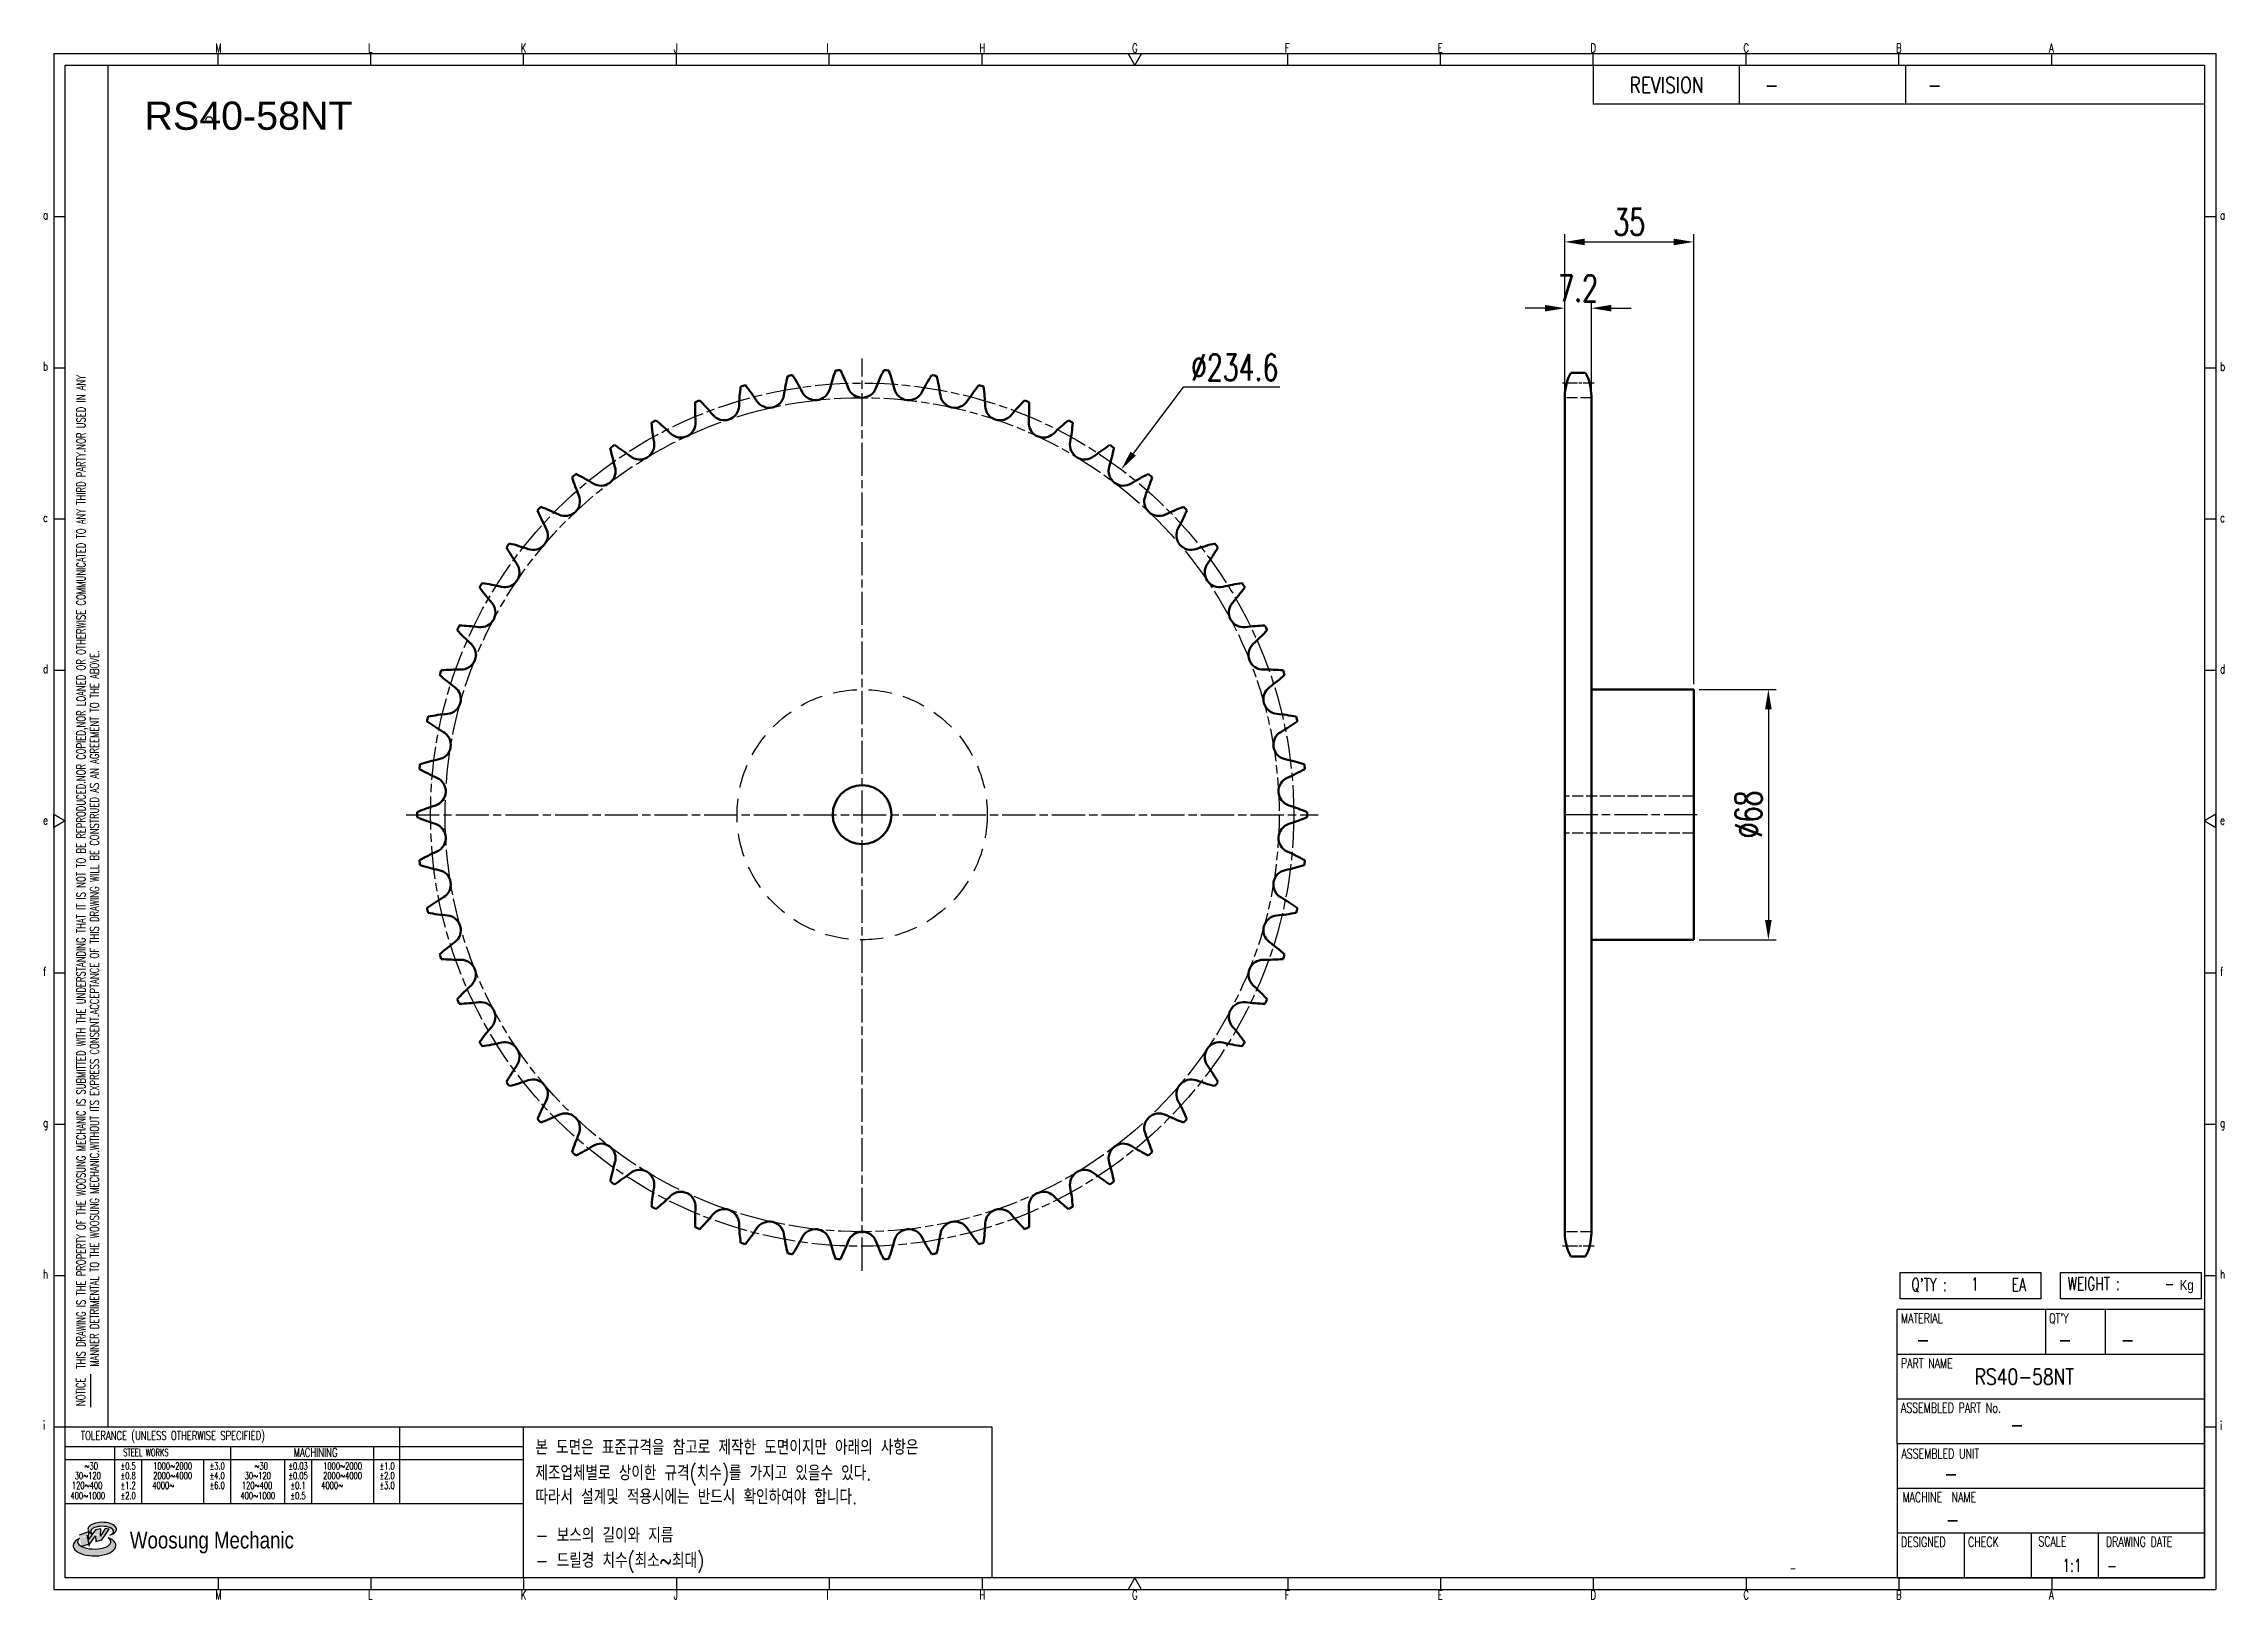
# Model space of a CAD drawing. Header units: millimetres. Extents: x 24040 to 24633, y 29 to 452.
import ezdxf
from ezdxf.enums import TextEntityAlignment as Align

# ---------------------------------------------------------------- set-up
doc = ezdxf.new("R2010")
doc.units = ezdxf.units.MM
for name, pattern in [('AM_ISO02W050', [7.5, 6, -1.5]), ('AM_ISO02W050x2', [3.75, 3, -0.75]), ('AM_ISO08W050', [18, 12, -1.5, 3, -1.5]), ('AM_ISO08W050x2', [9, 6, -0.75, 1.5, -0.75]), ('HIDDEN', [9.525, 6.35, -3.175])]:
    doc.linetypes.add(name, pattern=pattern)
for name, color, linetype, lineweight in [('AM_0N', 7, 'Continuous', 50), ('AM_3N', 6, 'AM_ISO02W050', 25), ('AM_7N', 4, 'AM_ISO08W050', 25)]:
    doc.layers.add(name, color=color, linetype=linetype, lineweight=lineweight)
for name, color, linetype in [('HL', 2, 'HIDDEN'), ('S-DIM', 7, 'Continuous'), ('TITLE', 7, 'Continuous'), ('도면레이아웃', 7, 'Continuous')]:
    doc.layers.add(name, color=color, linetype=linetype)
doc.styles.add('HAN', font='ROMANS.shx', dxfattribs={"width": 0.7, "bigfont": 'whgtxt.shx'})
doc.styles.add('HKD_ST2', font='romans.shx', dxfattribs={"width": 0.7, "height": 4, "bigfont": '@extfont2.shx'})
doc.styles.add('HSG', font='SIMPLEX.shx', dxfattribs={"width": 0.7, "bigfont": 'HSG.shx'})
doc.styles.add('ROMANS', font='romans.shx', dxfattribs={"width": 0.7, "bigfont": 'whgtxt.shx'})
doc.styles.add('SLDTEXTSTYLE4', font='arial.ttf', dxfattribs={"width": 0.8})
doc.styles.get("Standard").update_dxf_attribs({"font": 'arial.ttf'})
doc.dimstyles.new('APP16', dxfattribs={"dimscale": 3, "dimtxt": 2.4, "dimasz": 1.8, "dimexe": 0.7, "dimexo": 0.5, "dimgap": 0.6, "dimtad": 1, "dimtoh": 1, "dimdec": 1, "dimrnd": 0.01, "dimzin": 9, "dimdsep": 46, "dimtxsty": 'HSG', "dimcen": 0, "dimclrd": 1, "dimclre": 1, "dimclrt": 256, "dimazin": 2, "dimtp": 1, "dimtm": 1, "dimtfac": 0.5, "dimtdec": 1, "dimtofl": 0, "dimtmove": 0, "dimatfit": 3, "dimfxl": 0, "dimtvp": 1, "dimtolj": 2, "dimlwd": -1, "dimlwe": -1, "dimarcsym": 0})

# ---------------------------------------------------------------- blocks, each defined once
blk = doc.blocks.new('SUYWSHJH')
at = {"layer": '도면레이아웃'}
h = blk.add_hatch(color=10, dxfattribs=at)
h.paths.add_polyline_path([(1.544, 35.177), (1.554, 34.966), (1.779, 35.034), (2.054, 35.422), (1.908, 35.446), (1.728, 35.167), (1.741, 35.439), (1.547, 35.405), (1.292, 35.041), (1.295, 35.33), (0.943, 35.208), (1.03, 34.8), (1.336, 34.885)])
edge = h.paths.add_edge_path()
edge.add_ellipse((1.795, 35.421), major_axis=(-0.53, 0), ratio=0.487785, start_angle=122.36065, end_angle=403.39574)
edge.add_line((1.411, 35.244), (1.419, 35.261))
edge.add_ellipse((1.798, 35.344), major_axis=(-0.423, 0), ratio=0.444396, start_angle=131.58977, end_angle=386.19408, ccw=False)
edge = h.paths.add_edge_path()
edge.add_ellipse((1.512, 34.815), major_axis=(-0.793, 0), ratio=0.480113, start_angle=314.67633, end_angle=590.85213)
edge.add_ellipse((1.501, 34.958), major_axis=(-0.62, 0), ratio=0.43311, start_angle=331.7024, end_angle=574.42495, ccw=False)
for p, q in [((0, 90.118), (80.15, 90.118)), ((0, 90.118), (0, 33.191)), ((6.089, 89.693), (6.089, 90.118)), ((11.753, 89.693), (11.753, 90.118)), ((17.418, 89.693), (17.418, 90.118)), ((23.082, 89.693), (23.082, 90.118)), ((28.746, 89.693), (28.746, 90.118)), ((34.411, 89.693), (34.411, 90.118)), ((45.739, 89.693), (45.739, 90.118)), ((51.404, 89.693), (51.404, 90.118)), ((57.068, 89.693), (57.068, 90.118)), ((62.732, 89.693), (62.732, 90.118)), ((68.397, 89.693), (68.397, 90.118)), ((74.061, 89.693), (74.061, 90.118)), ((80.15, 90.118), (80.15, 33.191)), ((0, 84.085), (0.425, 84.085)), ((79.725, 84.085), (80.15, 84.085)), ((0, 78.478), (0.425, 78.478)), ((79.725, 78.478), (80.15, 78.478)), ((0, 72.87), (0.425, 72.87)), ((79.725, 72.87), (80.15, 72.87)), ((0, 67.262), (0.425, 67.262)), ((79.725, 67.262), (80.15, 67.262)), ((0, 56.047), (0.425, 56.047)), ((79.725, 56.047), (80.15, 56.047)), ((0, 50.439), (0.425, 50.439)), ((79.725, 50.439), (80.15, 50.439)), ((0, 44.832), (0.425, 44.832)), ((79.725, 44.832), (80.15, 44.832)), ((1.377, 39.947), (1.377, 41.174)), ((0, 39.224), (0.425, 39.224)), ((79.725, 39.224), (80.15, 39.224)), ((0, 33.191), (80.15, 33.191)), ((6.089, 33.616), (6.089, 33.191)), ((11.753, 33.616), (11.753, 33.191)), ((17.418, 33.616), (17.418, 33.191)), ((23.082, 33.616), (23.082, 33.191)), ((28.746, 33.616), (28.746, 33.191)), ((34.411, 33.616), (34.411, 33.191)), ((45.739, 33.616), (45.739, 33.191)), ((51.404, 33.616), (51.404, 33.191)), ((57.068, 33.616), (57.068, 33.191)), ((62.732, 33.616), (62.732, 33.191)), ((68.397, 33.616), (68.397, 33.191)), ((74.061, 33.616), (74.061, 33.191))]:
    blk.add_line(p, q)
at = {"color": 2}
for p, q in [((2.017, 39.224), (2.017, 89.693)), ((0.425, 39.224), (17.418, 39.224)), ((12.816, 39.224), (12.816, 36.382)), ((17.418, 33.616), (17.418, 39.224)), ((0.425, 38.487), (17.418, 38.487)), ((0.425, 38.012), (17.418, 38.012)), ((2.257, 38.487), (2.257, 36.382)), ((3.257, 38.012), (3.257, 36.382)), ((5.557, 38.012), (5.557, 36.382)), ((6.557, 38.5), (6.557, 36.382)), ((8.557, 38.012), (8.557, 36.382)), ((9.557, 38.026), (9.557, 36.382)), ((11.857, 38.487), (11.857, 36.382)), ((0.425, 36.382), (17.418, 36.382))]:
    blk.add_line(p, q, dxfattribs=at)
at = {"color": 6, "ltscale": 0.5}
for p, q in [((57.068, 89.693), (57.068, 88.246)), ((62.47, 89.693), (62.47, 88.246)), ((68.635, 89.693), (68.635, 88.246)), ((79.725, 88.246), (57.068, 88.246)), ((68.336, 38.59), (68.336, 43.563)), ((79.725, 43.563), (68.336, 43.563)), ((73.827, 43.563), (73.827, 41.905)), ((76.037, 43.563), (76.037, 41.905)), ((79.725, 38.59), (79.725, 43.563)), ((79.725, 41.905), (68.336, 41.905)), ((79.725, 40.248), (68.336, 40.248)), ((68.336, 38.59), (68.336, 33.616)), ((79.725, 38.59), (68.336, 38.59)), ((79.725, 33.616), (79.725, 38.59)), ((79.725, 36.932), (68.336, 36.932)), ((79.725, 35.274), (68.336, 35.274)), ((70.822, 33.616), (70.822, 35.274)), ((73.309, 33.616), (73.309, 35.274)), ((75.796, 33.616), (75.796, 35.274)), ((68.336, 33.616), (79.725, 33.616))]:
    blk.add_line(p, q, dxfattribs=at)
for points in [[(40.075, 89.693), (39.83, 90.118), (40.32, 90.118)], [(0.425, 89.693), (79.725, 89.693), (79.725, 33.616), (0.425, 33.616)], [(0.425, 61.679), (0, 61.433), (0, 61.924)], [(79.725, 61.679), (80.15, 61.433), (80.15, 61.924)], [(40.075, 33.616), (39.83, 33.191), (40.32, 33.191)]]:
    blk.add_lwpolyline(points, close=True)
at = {"layer": 'TITLE', "color": 20}
for p, q in [((68.449, 43.961), (68.449, 44.936)), ((68.449, 44.936), (73.654, 44.936)), ((73.654, 44.936), (73.654, 43.961)), ((74.39, 43.961), (74.39, 44.936)), ((74.39, 44.936), (79.595, 44.936)), ((79.595, 44.936), (79.595, 43.961)), ((73.654, 43.961), (68.449, 43.961)), ((79.595, 43.961), (74.39, 43.961))]:
    blk.add_line(p, q, dxfattribs=at)
at = {"layer": '도면레이아웃'}
for p, q in [((1.295, 35.33), (0.943, 35.208)), ((1.03, 34.8), (1.336, 34.885)), ((1.224, 35.208), (1.311, 34.8)), ((1.224, 35.208), (1.224, 35.208)), ((1.547, 35.405), (1.292, 35.041)), ((1.292, 35.041), (1.295, 35.33)), ((1.336, 34.885), (1.544, 35.177)), ((1.419, 35.261), (1.411, 35.244)), ((1.544, 35.177), (1.554, 34.966)), ((1.741, 35.439), (1.547, 35.405)), ((1.554, 34.966), (1.779, 35.034)), ((1.908, 35.446), (1.728, 35.167)), ((1.728, 35.167), (1.741, 35.439)), ((1.779, 35.034), (2.054, 35.422)), ((2.054, 35.422), (1.908, 35.446))]:
    blk.add_line(p, q, dxfattribs=at)
for centre, major_axis, ratio, start_param, end_param in [((1.795, 35.421), (-0.53, 0), 0.487785, 2.135596, 7.040584), ((1.512, 34.815), (-0.793, 0), 0.480113, 5.492138, 10.312315), ((1.501, 34.958), (-0.62, 0), 0.43311, 5.789299, 10.025607), ((1.798, 35.344), (-0.423, 0), 0.444396, 2.296675, 6.740358)]:
    blk.add_ellipse(centre, major_axis=major_axis, ratio=ratio, start_param=start_param, end_param=end_param, dxfattribs=at)
at = {"color": 4, "style": 'HKD_ST2', "width": 0.7}
for s, p in [('M', (5.988, 90.164)), ('L', (11.652, 90.164)), ('K', (17.316, 90.164)), ('J', (22.981, 90.164)), ('I', (28.645, 90.164)), ('H', (34.309, 90.164)), ('G', (39.974, 90.164)), ('F', (45.638, 90.164)), ('E', (51.302, 90.164)), ('D', (56.967, 90.164)), ('C', (62.631, 90.164)), ('B', (68.295, 90.164)), ('A', (73.96, 90.164)), ('a', (-0.395, 83.976)), ('a', (80.305, 83.97)), ('b', (-0.395, 78.368)), ('b', (80.305, 78.362)), ('c', (-0.395, 72.76)), ('c', (80.305, 72.754)), ('d', (-0.395, 67.153)), ('d', (80.305, 67.147)), ('e', (-0.395, 61.545)), ('e', (80.305, 61.539)), ('f', (-0.395, 55.937)), ('f', (80.305, 55.931)), ('g', (-0.395, 50.33)), ('g', (80.305, 50.324)), ('h', (-0.395, 44.722)), ('h', (80.305, 44.716)), ('i', (-0.395, 39.114)), ('i', (80.305, 39.108)), ('M', (5.988, 32.824)), ('L', (11.652, 32.824)), ('K', (17.316, 32.824)), ('J', (22.981, 32.824)), ('I', (28.645, 32.824)), ('H', (34.309, 32.824)), ('G', (39.974, 32.824)), ('F', (45.638, 32.824)), ('E', (51.302, 32.824)), ('D', (56.967, 32.824)), ('C', (62.631, 32.824)), ('B', (68.295, 32.824)), ('A', (73.96, 32.824))]:
    blk.add_text(s, height=0.326, dxfattribs=at).set_placement(p)
for s, height, style, width, p in [('REVISION', 0.5806, 'HAN', 0.8, (58.415, 88.664)), ('-', 0.581, 'HAN', 0.8, (63.426, 88.664)), ('-', 0.581, 'HAN', 0.8, (69.468, 88.664)), ("Q'TY : ", 0.4746, 'HKD_ST2', 0.7, (68.857, 44.253)), ('1', 0.475, 'HKD_ST2', 0.7, (71.071, 44.275)), ('EA', 0.4746, 'HKD_ST2', 0.7, (72.578, 44.253)), ('WEIGHT : ', 0.4746, 'HKD_ST2', 0.7, (74.65, 44.286)), ('-', 0.581, 'HAN', 0.8, (69.029, 42.157)), ('-', 0.581, 'HAN', 0.8, (74.289, 42.157)), ('-', 0.581, 'HAN', 0.8, (76.623, 42.157)), ('-', 0.581, 'HAN', 0.8, (72.515, 39.013)), ('-', 0.581, 'HAN', 0.8, (70.067, 37.189)), ('-', 0.581, 'HAN', 0.8, (70.126, 35.48)), ('1:1', 0.4746, 'HKD_ST2', 0.7, (74.458, 33.848)), ('-', 0.475, 'HKD_ST2', 0.7, (76.112, 33.837))]:
    blk.add_text(s, height=height, dxfattribs=dict(style=style, width=width)).set_placement(p)
at = {"color": 6, "style": 'HKD_ST2', "width": 0.7}
for s, p in [(' THIS DRAWING IS THE PROPERTY OF THE WOOSUNG MECHANIC IS SUBMITTED WITH THE UNDERSTANDING THAT IT IS NOT TO BE REPRODUCED.NOR COPIED,NOR LOANED OR OTHERWISE COMMUNICATED TO ANY THIRD PARTY.NOR USED IN ANY', (1.173, 41.217)), ('MANNER DETRIMENTAL TO THE WOOSUNG MECHANIC.WITHOUT ITS EXPRESS CONSENT.ACCEPTANCE OF THIS DRAWING WILL BE CONSTRUED AS AN AGREEMENT TO THE ABOVE.', (1.672, 41.447))]:
    blk.add_text(s, height=0.326266, rotation=90, dxfattribs=at).set_placement(p)
at = {"style": 'HKD_ST2', "width": 0.7}
blk.add_text('-', height=0.475, dxfattribs=at).set_placement((78.613, 44.286), align=Align.RIGHT)
at = {"color": 4, "style": 'HKD_ST2', "width": 0.7}
for s, height, p in [('MATERIAL', 0.3651, (68.474, 43.425)), ("QT'Y", 0.3651, (73.965, 43.425)), ('PART NAME', 0.3651, (68.474, 41.756)), ('ASSEMBLED PART No.', 0.36511, (68.474, 40.109)), ('ASSEMBLED UNIT', 0.36511, (68.49, 38.408)), ('MACHINE  NAME', 0.36511, (68.532, 36.794)), ('DESIGNED', 0.3651, (68.474, 35.136)), ('CHECK', 0.3651, (70.961, 35.136)), ('SCALE', 0.3651, (73.566, 35.153)), ('DRAWING DATE', 0.36511, (76.071, 35.141))]:
    blk.add_text(s, height=height, dxfattribs=at).set_placement(p, align=Align.TOP_LEFT)
at = {"style": 'HKD_ST2', "width": 0.7}
blk.add_text('NOTICE', height=0.3263, rotation=90, dxfattribs=at).set_placement((1.163, 39.988))
for s, height, style, width, p in [('TOLERANCE (UNLESS OTHERWISE SPECIFIED)', 0.32627, 'HKD_ST2', 0.7, (4.417, 38.896)), ('-', 0.326, 'ROMANS', 0.65, (64.469, 33.975))]:
    blk.add_text(s, height=height, dxfattribs=dict(style=style, width=width)).set_placement(p, align=Align.MIDDLE_CENTER)
at = {"color": 4, "style": 'HKD_ST2', "width": 0.7}
for s, height, p in [('STEEL WORKS', 0.26101, (3.416, 38.268)), ('MACHINING', 0.3263, (9.707, 38.27)), ('%%P0.5', 0.261, (2.757, 37.762)), ('%%P0.8', 0.261, (2.757, 37.411)), ('%%P3.0', 0.261, (6.057, 37.762)), ('%%P4.0', 0.261, (6.057, 37.411)), ('%%P0.03', 0.261, (9.057, 37.762)), ('%%P0.05', 0.261, (9.057, 37.411)), ('%%P1.0', 0.261, (12.357, 37.762)), ('%%P2.0', 0.261, (12.357, 37.411)), ('%%P1.2', 0.261, (2.757, 37.045)), ('%%P2.0', 0.261, (2.757, 36.67)), ('%%P6.0', 0.261, (6.057, 37.045)), ('%%P0.1', 0.261, (9.057, 37.045)), ('%%P0.5', 0.261, (9.057, 36.67)), ('%%P3.0', 0.261, (12.357, 37.045))]:
    blk.add_text(s, height=height, dxfattribs=at).set_placement(p, align=Align.MIDDLE)
for s, height, p in [('30%%126120', 0.261, (1.263, 37.411)), ('%%12630', 0.261, (1.389, 37.762)), ('2000%%1264000', 0.26101, (4.407, 37.411)), ('1000%%1262000', 0.26101, (4.407, 37.762)), ('30%%126120', 0.261, (7.563, 37.411)), ('%%12630', 0.261, (7.689, 37.762)), ('2000%%1264000', 0.26101, (10.707, 37.411)), ('1000%%1262000', 0.26101, (10.707, 37.762)), ('400%%1261000', 0.26101, (1.263, 36.67)), ('120%%126400', 0.26101, (1.237, 37.045)), ('4000%%126', 0.261, (4.061, 37.045)), ('400%%1261000', 0.26101, (7.563, 36.67)), ('120%%126400', 0.26101, (7.537, 37.045)), ('4000%%126', 0.261, (10.321, 37.045))]:
    blk.add_text(s, height=height, dxfattribs=at).set_placement(p, align=Align.MIDDLE_CENTER)
at = {"color": 1, "style": 'SLDTEXTSTYLE4', "width": 0.8}
blk.add_text('Woosung Mechanic', height=0.61957, dxfattribs=at).set_placement((2.822, 34.711))
at = {"layer": 'TITLE', "width": 0.8}
blk.add_text('Kg', height=0.3789, dxfattribs=at).set_placement((78.807, 44.286))
blk = doc.blocks.new('*D2')
at = {"layer": 'Defpoints', "color": 0, "transparency": 16777216}
for p in [(24332.95, 335.99), (24192.11, 148.4)]:
    blk.add_point(p, dxfattribs=at)
at = {"layer": 'S-DIM', "color": 1, "transparency": 16777216}
for p, q in [((24349.73, 358.34), (24336.19, 340.31)), ((24376.01, 358.34), (24349.73, 358.34))]:
    blk.add_line(p, q, dxfattribs=at)
blk.add_solid([(24335.47, 340.85), (24336.91, 339.77), (24332.95, 335.99)], dxfattribs=at)
at = {"layer": 'S-DIM', "transparency": 16777216, "insert": (24363.77, 363.74), "char_height": 7.2, "attachment_point": 5, "style": 'HSG'}
blk.add_mtext('\\A2;∅234.6', dxfattribs=at)
blk = doc.blocks.new('*D3')
at = {"layer": 'Defpoints', "color": 0, "transparency": 16777216}
for p in [(24460.7, 379.83), (24460.7, 355.89), (24453.5, 355.51)]:
    blk.add_point(p, dxfattribs=at)
at = {"layer": 'S-DIM', "color": 1, "transparency": 16777216}
for p, q in [((24448.1, 379.83), (24442.7, 379.83)), ((24453.5, 357.01), (24453.5, 381.93)), ((24460.7, 357.39), (24460.7, 381.93)), ((24466.1, 379.83), (24471.5, 379.83))]:
    blk.add_line(p, q, dxfattribs=at)
for points in [[(24448.1, 380.73), (24448.1, 378.93), (24453.5, 379.83)], [(24466.1, 380.73), (24466.1, 378.93), (24460.7, 379.83)]]:
    blk.add_solid(points, dxfattribs=at)
at = {"layer": 'S-DIM', "transparency": 16777216, "insert": (24457.1, 385.23), "char_height": 7.2, "attachment_point": 5, "style": 'HSG'}
blk.add_mtext('\\A2;7.2', dxfattribs=at)
blk = doc.blocks.new('*D4')
at = {"layer": 'Defpoints', "color": 0, "transparency": 16777216}
for p in [(24488.5, 397.83), (24453.5, 355.51), (24488.5, 276.19)]:
    blk.add_point(p, dxfattribs=at)
at = {"layer": 'S-DIM', "color": 1, "transparency": 16777216}
for p, q in [((24453.5, 357.01), (24453.5, 399.93)), ((24458.9, 397.83), (24483.1, 397.83)), ((24488.5, 277.69), (24488.5, 399.93))]:
    blk.add_line(p, q, dxfattribs=at)
for points in [[(24458.9, 398.73), (24458.9, 396.93), (24453.5, 397.83)], [(24483.1, 398.73), (24483.1, 396.93), (24488.5, 397.83)]]:
    blk.add_solid(points, dxfattribs=at)
at = {"layer": 'S-DIM', "transparency": 16777216, "insert": (24471, 403.23), "char_height": 7.2, "attachment_point": 5, "style": 'HSG'}
blk.add_mtext('\\A2;35', dxfattribs=at)
blk = doc.blocks.new('*D5')
at = {"layer": 'Defpoints', "color": 0, "transparency": 16777216}
for p in [(24488.5, 276.19), (24488.5, 208.19), (24508.8, 208.19)]:
    blk.add_point(p, dxfattribs=at)
at = {"layer": 'S-DIM', "color": 1, "transparency": 16777216}
for p, q in [((24490, 276.19), (24510.9, 276.19)), ((24508.8, 270.79), (24508.8, 213.59)), ((24490, 208.19), (24510.9, 208.19))]:
    blk.add_line(p, q, dxfattribs=at)
for points in [[(24507.9, 270.79), (24509.7, 270.79), (24508.8, 276.19)], [(24507.9, 213.59), (24509.7, 213.59), (24508.8, 208.19)]]:
    blk.add_solid(points, dxfattribs=at)
at = {"layer": 'S-DIM', "transparency": 16777216, "insert": (24503.4, 242.26), "char_height": 7.2, "attachment_point": 5, "rotation": 90, "style": 'HSG'}
blk.add_mtext('\\A2;%%c68', dxfattribs=at)

msp = doc.modelspace()

# ---------------------------------------------------------------- linework, layer by layer
at = {"color": 4}
msp.add_lwpolyline([(24170.54, 75.88), (24297.81, 75.88), (24297.81, 34.77), (24170.54, 34.77)], close=True, dxfattribs=at)
msp.add_circle((24085.11, 430.97), 0.886)
at = {"layer": 'AM_0N'}
for p, q in [((24455.11, 362.29), (24459.08, 362.29)), ((24453.5, 355.89), (24453.5, 128.5)), ((24460.7, 355.89), (24460.7, 128.5)), ((24460.7, 276.19), (24488.5, 276.19)), ((24488.5, 276.19), (24488.5, 208.19)), ((24460.7, 208.19), (24488.5, 208.19)), ((24455.11, 122.1), (24459.08, 122.1))]:
    msp.add_line(p, q, dxfattribs=at)
msp.add_circle((24262.53, 242.19), 8, dxfattribs=at)
for centre, radius, start, end in [((24262.53, 242.19), 120.93, 98.98884, 99.63185), ((24195.25, 331.04), 57.24, 26.98276, 32.30852), ((24309.13, 343.43), 57.24, 160.10527, 165.43103), ((24262.53, 242.19), 120.93, 92.78195, 93.42495), ((24205.25, 337.8), 57.24, 20.77586, 26.10163), ((24319.8, 337.8), 57.24, 153.89837, 159.22414), ((24262.53, 242.19), 120.93, 86.57505, 87.21805), ((24215.93, 343.43), 57.24, 14.56897, 19.89473), ((24329.8, 331.04), 57.24, 147.69148, 153.01724), ((24262.53, 242.19), 120.93, 80.36815, 81.01116), ((24467, 355.89), 13.5, 151.70092, 180), ((24447.2, 355.89), 13.5, 0, 28.29908), ((24286.27, 351.08), 57.24, 172.51906, 177.84483), ((24262.53, 242.19), 120.93, 105.19574, 105.83874), ((24186.04, 323.25), 57.24, 33.18966, 38.51542), ((24237.3, 356.78), 4.01, 213.18966, 351.63793), ((24297.91, 347.87), 57.24, 166.31217, 171.63793), ((24249.84, 358.84), 4.01, 206.98276, 345.43103), ((24262.53, 359.52), 4.01, 200.77586, 339.22414), ((24275.21, 358.84), 4.01, 194.56897, 333.01724), ((24227.15, 347.87), 57.24, 8.36207, 13.68783), ((24287.75, 356.78), 4.01, 188.36207, 326.81034), ((24339.01, 323.25), 57.24, 141.48458, 146.81034), ((24262.53, 242.19), 120.93, 74.16126, 74.80426), ((24238.78, 351.08), 57.24, 2.15517, 7.48094), ((24274.36, 353.01), 57.24, 178.72596, 184.05172), ((24262.53, 242.19), 120.93, 111.40264, 112.04564), ((24177.73, 314.5), 57.24, 39.39655, 44.72232), ((24225.06, 353.38), 4.01, 219.39655, 357.84483), ((24299.99, 353.38), 4.01, 182.15517, 320.60345), ((24347.33, 314.5), 57.24, 135.27768, 140.60345), ((24262.53, 242.19), 120.93, 67.95436, 68.59736), ((24250.69, 353.01), 57.24, 355.94828, 1.27404), ((24262.53, 242.19), 120.93, 117.60953, 118.25254), ((24262.31, 353.64), 57.24, 184.93286, 190.25862), ((24170.41, 304.91), 57.24, 45.60345, 50.92921), ((24213.26, 348.68), 4.01, 225.60345, 4.05172), ((24311.79, 348.68), 4.01, 175.94828, 314.39655), ((24354.65, 304.91), 57.24, 129.07079, 134.39655), ((24262.53, 242.19), 120.93, 61.74746, 62.39047), ((24262.74, 353.64), 57.24, 349.74138, 355.06714), ((24262.53, 242.19), 120.93, 123.81643, 124.45943), ((24250.26, 352.96), 57.24, 191.13975, 196.46552), ((24164.16, 294.58), 57.24, 51.81034, 57.13611), ((24202.04, 342.73), 4.01, 231.81034, 10.25862), ((24323.02, 342.73), 4.01, 169.74138, 308.18966), ((24360.89, 294.58), 57.24, 122.86389, 128.18966), ((24274.79, 352.96), 57.24, 343.53448, 348.86025), ((24262.53, 242.19), 120.93, 55.54057, 56.18357), ((24262.53, 242.19), 120.93, 130.02333, 130.66633), ((24238.36, 350.99), 57.24, 197.34665, 202.67241), ((24159.08, 283.64), 57.24, 58.01724, 63.34301), ((24191.52, 335.6), 4.01, 238.01724, 16.46552), ((24333.53, 335.6), 4.01, 163.53448, 301.98276), ((24365.98, 283.64), 57.24, 116.65699, 121.98276), ((24286.69, 350.99), 57.24, 337.32759, 342.65335), ((24262.53, 242.19), 120.93, 49.33367, 49.97667), ((24181.84, 327.37), 4.01, 244.22414, 22.67241), ((24343.21, 327.37), 4.01, 157.32759, 295.77586), ((24173.1, 318.15), 4.01, 250.43103, 28.87931), ((24262.53, 242.19), 120.93, 136.23022, 136.87323), ((24226.74, 347.74), 57.24, 203.55355, 208.87931), ((24155.2, 272.21), 57.24, 64.22414, 69.5499), ((24369.85, 272.21), 57.24, 110.4501, 115.77586), ((24351.95, 318.15), 4.01, 151.12069, 289.56897), ((24298.31, 347.74), 57.24, 331.12069, 336.44645), ((24262.53, 242.19), 120.93, 43.12677, 43.76978), ((24262.53, 242.19), 120.93, 142.43712, 143.08012), ((24215.54, 343.25), 57.24, 209.76044, 215.08621), ((24152.58, 260.43), 57.24, 70.43103, 75.7568), ((24372.47, 260.43), 57.24, 104.2432, 109.56897), ((24309.52, 343.25), 57.24, 324.91379, 330.23956), ((24262.53, 242.19), 120.93, 36.91988, 37.56288), ((24165.41, 308.04), 4.01, 256.63793, 35.08621), ((24359.64, 308.04), 4.01, 144.91379, 283.36207), ((24262.53, 242.19), 120.93, 148.64402, 149.28702), ((24204.89, 337.57), 57.24, 215.96734, 221.2931), ((24151.26, 248.44), 57.24, 76.63793, 81.9637), ((24373.8, 248.44), 57.24, 98.0363, 103.36207), ((24320.17, 337.57), 57.24, 318.7069, 324.03266), ((24262.53, 242.19), 120.93, 30.71298, 31.35598), ((24158.86, 297.15), 4.01, 262.84483, 41.2931), ((24366.19, 297.15), 4.01, 138.7069, 277.15517), ((24262.53, 242.19), 120.93, 154.85091, 155.49392), ((24194.91, 330.78), 57.24, 222.17423, 227.5), ((24151.23, 236.37), 57.24, 82.84483, 88.17059), ((24373.82, 236.37), 57.24, 91.82941, 97.15517), ((24330.14, 330.78), 57.24, 312.5, 317.82577), ((24262.53, 242.19), 120.93, 24.50608, 25.14909), ((24153.53, 285.62), 4.01, 269.05172, 47.5), ((24371.52, 285.62), 4.01, 132.5, 270.94828), ((24262.53, 242.19), 120.93, 161.05781, 161.70081), ((24185.73, 322.95), 57.24, 228.38113, 233.7069), ((24152.52, 224.38), 57.24, 89.05172, 94.37749), ((24372.54, 224.38), 57.24, 85.62251, 90.94828), ((24339.32, 322.95), 57.24, 306.2931, 311.61887), ((24262.53, 242.19), 120.93, 18.29919, 18.94219), ((24149.47, 273.58), 4.01, 275.25862, 53.7069), ((24375.58, 273.58), 4.01, 126.2931, 264.74138), ((24262.53, 242.19), 120.93, 167.26471, 167.90771), ((24177.45, 314.18), 57.24, 234.58803, 239.91379), ((24155.09, 212.59), 57.24, 95.25862, 100.58439), ((24369.97, 212.59), 57.24, 79.41561, 84.74138), ((24347.6, 314.18), 57.24, 300.08621, 305.41197), ((24262.53, 242.19), 120.93, 12.09229, 12.73529), ((24146.74, 261.18), 4.01, 281.46552, 59.91379), ((24378.31, 261.18), 4.01, 120.08621, 258.53448), ((24262.53, 242.19), 120.93, 173.4716, 174.11461), ((24158.92, 201.14), 57.24, 101.46552, 106.79128), ((24366.14, 201.14), 57.24, 73.20872, 78.53448), ((24262.53, 242.19), 120.93, 5.88539, 6.5284), ((24170.16, 304.56), 57.24, 240.79492, 246.12069), ((24145.37, 248.55), 4.01, 287.67241, 66.12069), ((24379.69, 248.55), 4.01, 113.87931, 252.32759), ((24354.89, 304.56), 57.24, 293.87931, 299.20508), ((24163.96, 190.18), 57.24, 107.67241, 112.99818), ((24361.09, 190.18), 57.24, 67.00182, 72.32759), ((24262.53, 242.19), 120.93, 179.6785, 180.3215), ((24163.96, 294.2), 57.24, 247.00182, 252.32759), ((24145.37, 235.84), 4.01, 293.87931, 72.32759), ((24379.69, 235.84), 4.01, 107.67241, 246.12069), ((24361.09, 294.2), 57.24, 287.67241, 292.99818), ((24262.53, 242.19), 120.93, 359.6785, 0.3215), ((24170.16, 179.83), 57.24, 113.87931, 119.20508), ((24354.89, 179.83), 57.24, 60.79492, 66.12069), ((24262.53, 242.19), 120.93, 185.88539, 186.5284), ((24158.92, 283.24), 57.24, 253.20872, 258.53448), ((24146.74, 223.21), 4.01, 300.08621, 78.53448), ((24378.31, 223.21), 4.01, 101.46552, 239.91379), ((24366.14, 283.24), 57.24, 281.46552, 286.79128), ((24262.53, 242.19), 120.93, 353.4716, 354.11461), ((24177.45, 170.21), 57.24, 120.08621, 125.41197), ((24347.6, 170.21), 57.24, 54.58803, 59.91379), ((24262.53, 242.19), 120.93, 192.09229, 192.73529), ((24155.09, 271.8), 57.24, 259.41561, 264.74138), ((24149.47, 210.8), 4.01, 306.2931, 84.74138), ((24375.58, 210.8), 4.01, 95.25862, 233.7069), ((24369.97, 271.8), 57.24, 275.25862, 280.58439), ((24262.53, 242.19), 120.93, 347.26471, 347.90771), ((24185.73, 161.43), 57.24, 126.2931, 131.61887), ((24339.32, 161.43), 57.24, 48.38113, 53.7069), ((24262.53, 242.19), 120.93, 198.29919, 198.94219), ((24152.52, 260.01), 57.24, 265.62251, 270.94828), ((24153.53, 198.76), 4.01, 312.5, 90.94828), ((24371.52, 198.76), 4.01, 89.05172, 227.5), ((24372.54, 260.01), 57.24, 269.05172, 274.37749), ((24262.53, 242.19), 120.93, 341.05781, 341.70081), ((24194.91, 153.6), 57.24, 132.5, 137.82577), ((24330.14, 153.6), 57.24, 42.17423, 47.5), ((24262.53, 242.19), 120.93, 204.50608, 205.14909), ((24151.23, 248.01), 57.24, 271.82941, 277.15517), ((24158.86, 187.23), 4.01, 318.7069, 97.15517), ((24366.19, 187.23), 4.01, 82.84483, 221.2931), ((24373.82, 248.01), 57.24, 262.84483, 268.17059), ((24262.53, 242.19), 120.93, 334.85091, 335.49392), ((24204.89, 146.81), 57.24, 138.7069, 144.03266), ((24320.17, 146.81), 57.24, 35.96734, 41.2931), ((24262.53, 242.19), 120.93, 210.71298, 211.35598), ((24151.26, 235.95), 57.24, 278.0363, 283.36207), ((24165.41, 176.35), 4.01, 324.91379, 103.36207), ((24359.64, 176.35), 4.01, 76.63793, 215.08621), ((24373.8, 235.95), 57.24, 256.63793, 261.9637), ((24262.53, 242.19), 120.93, 328.64402, 329.28702), ((24215.54, 141.14), 57.24, 144.91379, 150.23956), ((24309.52, 141.14), 57.24, 29.76044, 35.08621), ((24262.53, 242.19), 120.93, 216.91988, 217.56288), ((24152.58, 223.95), 57.24, 284.2432, 289.56897), ((24173.1, 166.23), 4.01, 331.12069, 109.56897), ((24351.95, 166.23), 4.01, 70.43103, 208.87931), ((24372.47, 223.95), 57.24, 250.43103, 255.7568), ((24262.53, 242.19), 120.93, 322.43712, 323.08012), ((24226.74, 136.65), 57.24, 151.12069, 156.44645), ((24155.2, 212.17), 57.24, 290.4501, 295.77586), ((24181.84, 157.01), 4.01, 337.32759, 115.77586), ((24343.21, 157.01), 4.01, 64.22414, 202.67241), ((24369.85, 212.17), 57.24, 244.22414, 249.5499), ((24298.31, 136.65), 57.24, 23.55355, 28.87931), ((24262.53, 242.19), 120.93, 223.12677, 223.76978), ((24238.36, 133.4), 57.24, 157.32759, 162.65335), ((24286.69, 133.4), 57.24, 17.34665, 22.67241), ((24262.53, 242.19), 120.93, 316.23022, 316.87323), ((24262.53, 242.19), 120.93, 229.33367, 229.97667), ((24159.08, 200.74), 57.24, 296.65699, 301.98276), ((24191.52, 148.79), 4.01, 343.53448, 121.98276), ((24333.53, 148.79), 4.01, 58.01724, 196.46552), ((24365.98, 200.74), 57.24, 238.01724, 243.34301), ((24262.53, 242.19), 120.93, 310.02333, 310.66633), ((24250.26, 131.43), 57.24, 163.53448, 168.86025), ((24262.53, 242.19), 120.93, 235.54057, 236.18357), ((24164.16, 189.8), 57.24, 302.86389, 308.18966), ((24202.04, 141.66), 4.01, 349.74138, 128.18966), ((24323.02, 141.66), 4.01, 51.81034, 190.25862), ((24360.89, 189.8), 57.24, 231.81034, 237.13611), ((24274.79, 131.43), 57.24, 11.13975, 16.46552), ((24262.53, 242.19), 120.93, 303.81643, 304.45943), ((24262.31, 130.75), 57.24, 169.74138, 175.06714), ((24170.41, 179.47), 57.24, 309.07079, 314.39655), ((24213.26, 135.71), 4.01, 355.94828, 134.39655), ((24311.79, 135.71), 4.01, 45.60345, 184.05172), ((24354.65, 179.47), 57.24, 225.60345, 230.92921), ((24262.74, 130.75), 57.24, 4.93286, 10.25862), ((24262.53, 242.19), 120.93, 241.74746, 242.39047), ((24274.36, 131.38), 57.24, 175.94828, 181.27404), ((24177.73, 169.88), 57.24, 315.27768, 320.60345), ((24225.06, 131), 4.01, 2.15517, 140.60345), ((24286.27, 133.31), 57.24, 182.15517, 187.48094), ((24237.3, 127.61), 4.01, 8.36207, 146.81034), ((24287.75, 127.61), 4.01, 33.18966, 171.63793), ((24238.78, 133.31), 57.24, 352.51906, 357.84483), ((24299.99, 131), 4.01, 39.39655, 177.84483), ((24347.33, 169.88), 57.24, 219.39655, 224.72232), ((24250.69, 131.38), 57.24, 358.72596, 4.05172), ((24262.53, 242.19), 120.93, 297.60953, 298.25254), ((24262.53, 242.19), 120.93, 247.95436, 248.59736), ((24262.53, 242.19), 120.93, 254.16126, 254.80426), ((24186.04, 161.14), 57.24, 321.48458, 326.81034), ((24297.91, 136.51), 57.24, 188.36207, 193.68783), ((24195.25, 153.34), 57.24, 327.69148, 333.01724), ((24249.84, 125.55), 4.01, 14.56897, 153.01724), ((24309.13, 140.96), 57.24, 194.56897, 199.89473), ((24205.25, 146.59), 57.24, 333.89837, 339.22414), ((24262.53, 124.86), 4.01, 20.77586, 159.22414), ((24319.8, 146.59), 57.24, 200.77586, 206.10163), ((24215.93, 140.96), 57.24, 340.10527, 345.43103), ((24275.21, 125.55), 4.01, 26.98276, 165.43103), ((24329.8, 153.34), 57.24, 206.98276, 212.30852), ((24227.15, 136.51), 57.24, 346.31217, 351.63793), ((24339.01, 161.14), 57.24, 213.18966, 218.51542), ((24262.53, 242.19), 120.93, 285.19574, 285.83874), ((24262.53, 242.19), 120.93, 291.40264, 292.04564), ((24467, 128.5), 13.5, 180, 208.29908), ((24447.2, 128.5), 13.5, 331.70092, 0), ((24262.53, 242.19), 120.93, 260.36815, 261.01116), ((24262.53, 242.19), 120.93, 266.57505, 267.21805), ((24262.53, 242.19), 120.93, 272.78195, 273.42495), ((24262.53, 242.19), 120.93, 278.98884, 279.63185)]:
    msp.add_arc(centre, radius, start, end, dxfattribs=at)
at = {"layer": 'AM_3N', "linetype": 'AM_ISO02W050x2'}
for p, q in [((24460.7, 355.51), (24453.5, 355.51)), ((24460.7, 128.88), (24453.5, 128.88))]:
    msp.add_line(p, q, dxfattribs=at)
at = {"layer": 'AM_3N', "color": 2, "linetype": 'AM_ISO02W050x2'}
for p, q in [((24488.5, 247.19), (24453.5, 247.19)), ((24488.5, 237.19), (24453.5, 237.19))]:
    msp.add_line(p, q, dxfattribs=at)
at = {"layer": 'AM_7N', "linetype": 'AM_ISO08W050x2', "ltscale": 1.5}
for p, q in [((24262.53, 118.26), (24262.53, 366.12)), ((24138.6, 242.19), (24386.46, 242.19)), ((24489.44, 242.19), (24452.73, 242.19))]:
    msp.add_line(p, q, dxfattribs=at)
at = {"layer": 'AM_7N', "linetype": 'AM_ISO08W050x2', "ltscale": 0.5}
for p, q in [((24461.46, 359.48), (24452.73, 359.48)), ((24461.46, 124.9), (24452.73, 124.9))]:
    msp.add_line(p, q, dxfattribs=at)
at = {"layer": 'AM_7N', "linetype": 'AM_ISO08W050x2', "ltscale": 1.5}
for radius in [117.29, 113.32]:
    msp.add_circle((24262.53, 242.19), radius, dxfattribs=at)
at = {"layer": 'HL'}
msp.add_circle((24262.53, 242.19), 34, dxfattribs=at)

# ---------------------------------------------------------------- block references
at = {"xscale": 7.331104175867454, "yscale": 7.331104175867454, "zscale": 7.331104175867454}
msp.add_blockref('SUYWSHJH', (24042.85, -211.67), dxfattribs=at)

# ---------------------------------------------------------------- texts
at = {"color": 2}
msp.add_text('RS40-58NT', height=7.66, dxfattribs=at).set_placement((24067.53, 428.3))
at = {"style": 'HAN', "width": 0.8}
msp.add_text('RS40-58NT', height=4.256, dxfattribs=at).set_placement((24564.87, 87.33))
at = {"color": 4, "style": 'HAN', "width": 0.8}
for s, p in [('본 도면은 표준규격을 참고로 제작한 도면이지만 아래의 사항은', (24173.73, 68.27)), ('제조업체별로 상이한 규격(치수)를 가지고 있을수 있다.', (24173.73, 61.29)), ('따라서 설계및 적용시에는 반드시 확인하여야 합니다.', (24173.73, 54.81)), ('- 보스의 길이와 지름', (24173.73, 44.37)), ('- 드릴경 치수(최소~최대)', (24173.73, 37.51))]:
    msp.add_text(s, height=4.0274, dxfattribs=at).set_placement(p)

# ---------------------------------------------------------------- dimensions: what is measured, and where the dimension line sits
at = {"layer": 'S-DIM'}
dim = msp.add_linear_dim(base=(24488.5, 397.83), p1=(24453.5, 355.51), p2=(24488.5, 276.19), dimstyle='APP16', dxfattribs=at)
dim.commit()
dim.dimension.update_dxf_attribs({"geometry": '*D4', "text_midpoint": (24471, 403.23)})
dim = msp.add_linear_dim(base=(24460.7, 379.83), p1=(24453.5, 355.51), p2=(24460.7, 355.89), dimstyle='APP16', dxfattribs=at)
dim.commit()
dim.dimension.update_dxf_attribs({"geometry": '*D3', "text_midpoint": (24457.1, 379.83), "dimtype": 128})
at = {"layer": 'S-DIM', "color": 3}
dim = msp.add_diameter_dim_2p(p1=(24192.11, 148.4), p2=(24332.95, 335.99), dimstyle='APP16', dxfattribs=at)
dim.commit()
dim.dimension.update_dxf_attribs({"geometry": '*D2', "text_midpoint": (24363.77, 358.34), "dimtype": 131})
at = {"layer": 'S-DIM'}
dim = msp.add_linear_dim(base=(24508.8, 208.19), p1=(24488.5, 276.19), p2=(24488.5, 208.19), angle=90, text='%%c<>', dimstyle='APP16', dxfattribs=at)
dim.commit()
dim.dimension.update_dxf_attribs({"geometry": '*D5', "text_midpoint": (24508.8, 242.26), "dimtype": 128})

doc.saveas('drawing.dxf')
